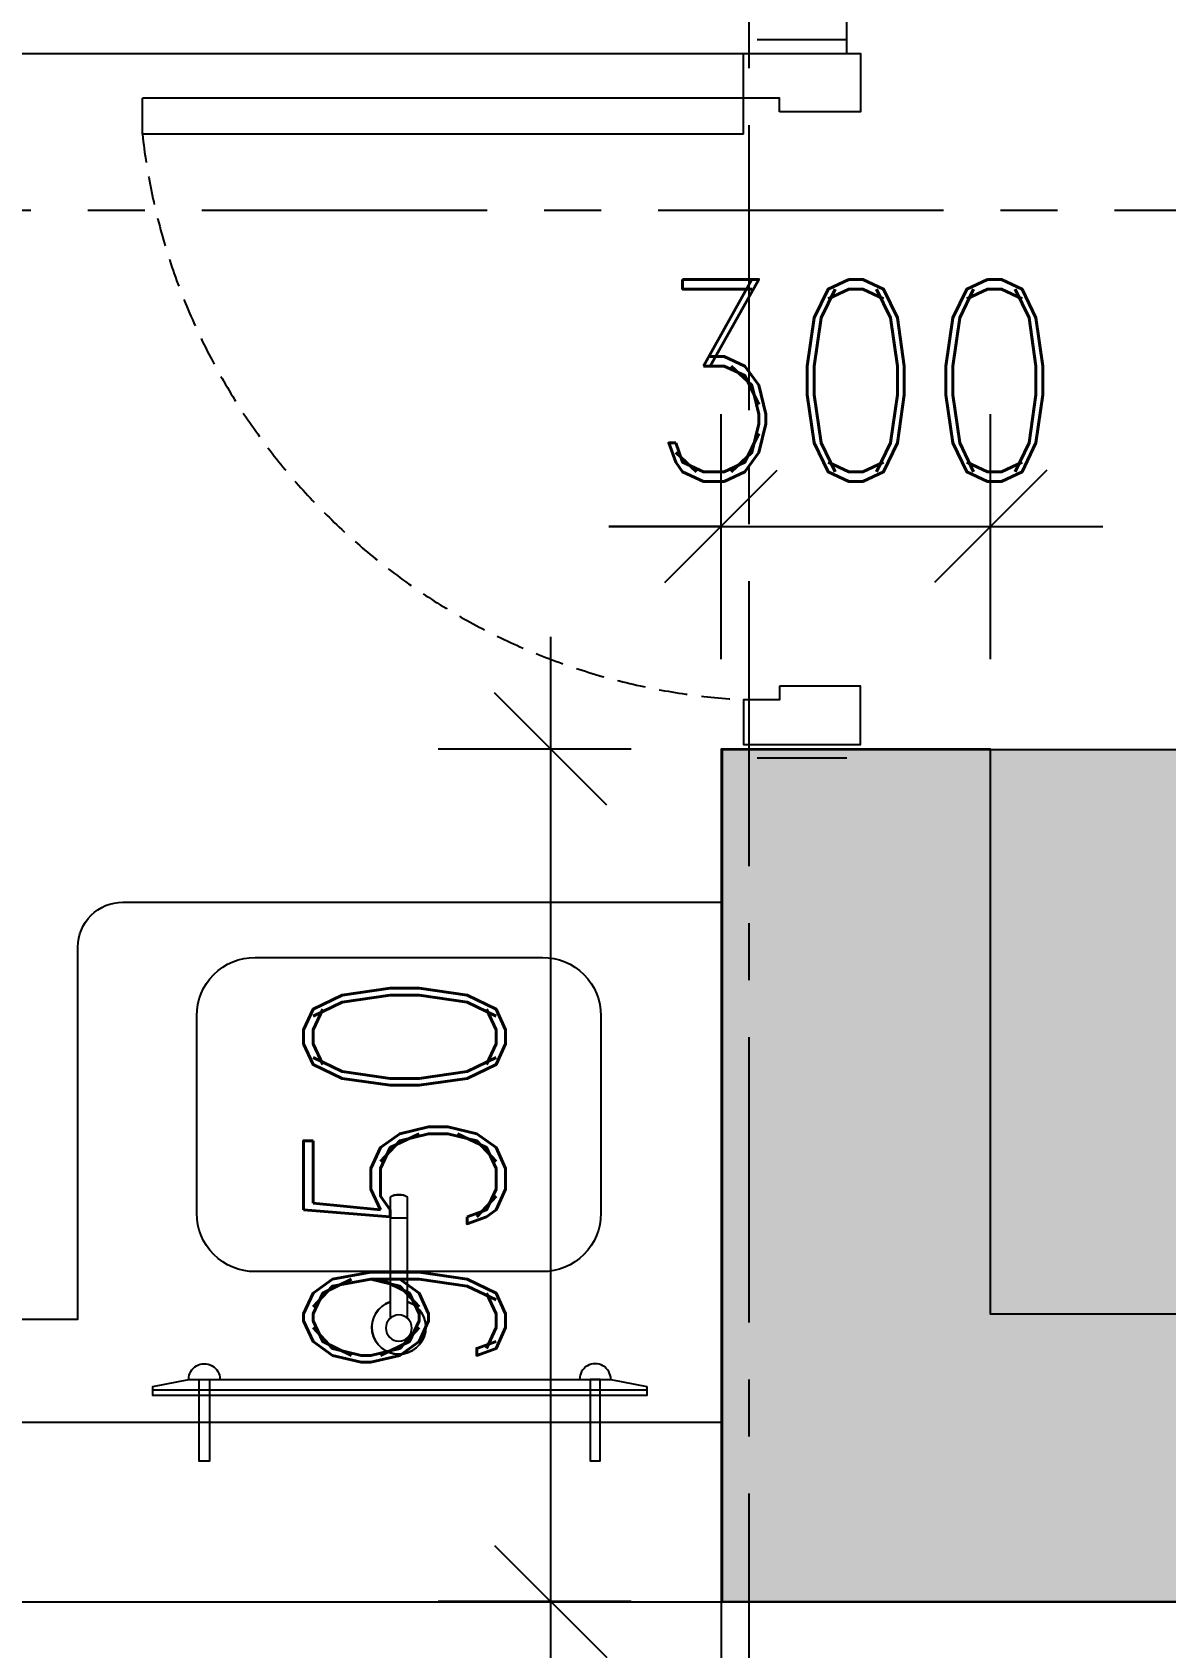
# Model space of a CAD drawing. Header units: millimetres. Extents: x 2061841 to 105821645, y -77612 to 48520811.
# Drawn here: x 105426919 to 105428181, y 48479324 to 48481124 of the extents above; entities that cross this region are included whole.
import ezdxf

# ---------------------------------------------------------------- set-up
doc = ezdxf.new("R2010")
doc.units = ezdxf.units.MM
doc.header["$LTSCALE"] = 10
doc.header["$MEASUREMENT"] = 0
doc.linetypes.add('xa_type A_Seventh floor plan$0$HIDDEN2', pattern=[4.7625, 3.175, -1.5875])
doc.linetypes.add('XR_type A_TYP_GRID$0$CENTER', pattern=[50.8, 31.75, -6.35, 6.35, -6.35])
for name, color, linetype in [('AS-COLS', 2, 'Continuous'), ('S-OPENING', 6, 'Continuous'), ('xa_type A_Seventh floor plan$0$A-DOOR', 6, 'Continuous'), ('xa_type A_Seventh floor plan$0$A-ELEV-HIDN', 54, 'xa_type A_Seventh floor plan$0$HIDDEN2'), ('xa_type A_Seventh floor plan$0$A-WALL', 3, 'Continuous'), ('xa_type A_Seventh floor plan$0$AP-SANR-FIXT', 74, 'Continuous'), ('xa_type A_Seventh floor plan$0$xb_type d_second fl_typ_fl$0$A-DOOR', 8, 'Continuous'), ('xa_type A_Seventh floor plan$0$xb_type d_second fl_typ_fl$0$A-WALL', 8, 'Continuous'), ('xa_type A_Seventh floor plan$0$xr_TDT02_Toilet_01_settingout$0$A-ELEV-FINE', 8, 'Continuous'), ('xa_type A_Seventh floor plan$0$xr_TDT02_Toilet_01_settingout$0$A-FLOR-LEVL', 200, 'Continuous'), ('XR_type A_TYP_COL$0$AS-COLS', 2, 'Continuous'), ('XR_type A_TYP_COL$0$AS-COLS-PATT', 253, 'Continuous'), ('XR_type A_TYP_GRID$0$AS-GRID', 24, 'XR_type A_TYP_GRID$0$CENTER')]:
    doc.layers.add(name, color=color, linetype=linetype)
doc.layers.add('S-STRCOL HATCH', color=33, linetype='Continuous', lineweight=9)
doc.styles.add('200', font='romand.shx', dxfattribs={"width": 0.8, "height": 225})
doc.dimstyles.new('GR1', dxfattribs={"dimtxt": 225, "dimasz": 125, "dimexe": 125, "dimexo": 100, "dimgap": 50, "dimtad": 1, "dimdec": 0, "dimzin": 3, "dimdsep": 46, "dimtxsty": '200', "dimblk1": 'OBLIQUE', "dimblk2": 'OBLIQUE', "dimsah": 1, "dimcen": 0.0625, "dimdle": 125, "dimclrd": 3, "dimclre": 3, "dimclrt": 2, "dimadec": 0, "dimazin": 0, "dimtfac": 1, "dimtdec": 0, "dimtix": 1, "dimtmove": 0, "dimatfit": 3, "dimfxl": 1, "dimtolj": 1, "dimtzin": 0, "dimarcsym": 0})

# ---------------------------------------------------------------- blocks, each defined once
blk = doc.blocks.new('xa_type A_Seventh floor plan$0$xb_type d_second fl_typ_fl$0$Door frame 100wall')
blk.add_lwpolyline([(-80, 75), (-65, 75), (-65, 115), (-15, 115), (-15, -15), (-80, -15)], close=True)
at = {"layer": 'xa_type A_Seventh floor plan$0$xb_type d_second fl_typ_fl$0$A-WALL'}
blk.add_line((0, 0), (0, 100), dxfattribs=at)
blk = doc.blocks.new('xa_type A_Seventh floor plan$0$xb_type d_second fl_typ_fl$0$toilet door')
at = {"layer": 'xa_type A_Seventh floor plan$0$A-ELEV-HIDN'}
blk.add_arc((-1763.3, 7052.9), 711.1, 96.4703, 177.0071, dxfattribs=at)
at = {"layer": 'xa_type A_Seventh floor plan$0$xb_type d_second fl_typ_fl$0$A-DOOR'}
for p, q in [((-1843.4, 7090), (-1843.4, 7759.4)), ((-1843.4, 7759.4), (-1803.4, 7759.4)), ((-1803.4, 7090), (-1803.4, 7759.4)), ((-1843.4, 7090), (-1803.4, 7090))]:
    blk.add_line(p, q, dxfattribs=at)
at = {"layer": 'xa_type A_Seventh floor plan$0$xb_type d_second fl_typ_fl$0$A-DOOR', "xscale": -1}
blk.add_blockref('xa_type A_Seventh floor plan$0$xb_type d_second fl_typ_fl$0$Door frame 100wall', (-2538.4, 6975), dxfattribs=at)
at = {"layer": 'xa_type A_Seventh floor plan$0$xb_type d_second fl_typ_fl$0$A-DOOR'}
blk.add_blockref('xa_type A_Seventh floor plan$0$xb_type d_second fl_typ_fl$0$Door frame 100wall', (-1738.4, 6975), dxfattribs=at)
blk = doc.blocks.new('xa_type A_Seventh floor plan$0$xr_TDT02_Toilet_01_settingout$0$BASIN 600')
at = {"layer": 'xa_type A_Seventh floor plan$0$AP-SANR-FIXT', "ltscale": 0.2}
for p, q in [((28918.9, 6319.8), (29054.1, 6319.8)), ((28942.3, 6300.2), (28942.3, 6319.8)), ((29054.1, 6300.2), (28918.9, 6300.2))]:
    blk.add_line(p, q, dxfattribs=at)
at = {"layer": 'xa_type A_Seventh floor plan$0$AP-SANR-FIXT'}
for points in [[(29130, 6034), (29140, 6034), (29140, 6584), (29130, 6584), (29122, 6544), (29122, 6074), (29130, 6034)], [(29134, 6034), (29134, 6584)]]:
    blk.add_lwpolyline(points, dxfattribs=at)
at = {"layer": 'xa_type A_Seventh floor plan$0$AP-SANR-FIXT', "ltscale": 0.2}
blk.add_lwpolyline([(29002, 6319.8), (29002, 6470, 0.414214), (28937, 6535), (28717, 6535, 0.414214), (28652, 6470), (28652, 6150, 0.414214), (28717, 6085), (28937, 6085, 0.414214), (29002, 6150), (29002, 6300.2)], format="xyb", dxfattribs=at)
at = {"layer": 'xa_type A_Seventh floor plan$0$AP-SANR-FIXT'}
for points in [[(29002, 6300.2), (29002, 6470, 0.414214), (28937, 6535), (28717, 6535, 0.414214), (28652, 6470), (28652, 6150, 0.414214), (28717, 6085), (28937, 6085, 0.414214), (29002, 6150), (29002, 6300.2)], [(29122, 6544, -43.793788), (29122, 6544, 1.000509), (29122, 6509.2, -0.95535)], [(29122, 6074, 43.793788), (29122, 6074, -1.000509), (29122, 6108.8, 0.95535)]]:
    blk.add_lwpolyline(points, format="xyb", dxfattribs=at)
at = {"layer": 'xa_type A_Seventh floor plan$0$AP-SANR-FIXT', "elevation": 0}
for points in [[(29122, 6532.2), (29122, 6520.9), (29213, 6520.9), (29213, 6532.2)], [(29122, 6085.8), (29122, 6097.1), (29212.9, 6097.1), (29212.9, 6085.8)]]:
    blk.add_lwpolyline(points, close=True, dxfattribs=at)
at = {"layer": 'xa_type A_Seventh floor plan$0$AP-SANR-FIXT'}
blk.add_lwpolyline([(28918.9, 6319.8), (29035.6, 6319.8, -5.974225), (29035.6, 6300.2), (28918.9, 6300.2, -0.260855)], format="xyb", close=True, dxfattribs=at)
blk.add_circle((29064.8, 6310), 14.5, dxfattribs=at)
at = {"layer": 'xa_type A_Seventh floor plan$0$AP-SANR-FIXT', "ltscale": 0.2}
for centre, radius, start, end in [((29064, 6310), 30, 198.9249, 161.0751), ((28936.3, 6310), 20, 150.7599, 209.2401)]:
    blk.add_arc(centre, radius, start, end, dxfattribs=at)
blk = doc.blocks.new('_Oblique')
at = {"color": 0, "linetype": 'ByBlock', "lineweight": -2}
blk.add_line((-0.5, -0.5), (0.5, 0.5), dxfattribs=at)
blk = doc.blocks.new('*D454')
at = {"layer": 'AS-COLS', "color": 3, "lineweight": -2, "transparency": 16777216}
for p, q in [((4733.6, 1535.5), (4733.6, 1808.6)), ((5033.6, 1535.5), (5033.6, 1808.6)), ((4608.6, 1683.6), (5158.6, 1683.6)), ((4733.6, 1683.6), (4608.6, 1683.6)), ((5033.6, 1683.6), (5158.6, 1683.6))]:
    blk.add_line(p, q, dxfattribs=at)
at = {"layer": 'Defpoints', "color": 0, "transparency": 16777216}
for p in [(5033.6, 1683.6), (4733.6, 1435.5), (5033.6, 1435.5)]:
    blk.add_point(p, dxfattribs=at)
at = {"layer": 'AS-COLS', "color": 3, "linetype": 'ByBlock', "lineweight": -2, "transparency": 16777216, "xscale": 125, "yscale": 125, "zscale": 125}
blk.add_blockref('_Oblique', (4733.6, 1683.6), dxfattribs=at)
at = {"layer": 'AS-COLS', "color": 3, "linetype": 'ByBlock', "lineweight": -2, "transparency": 16777216, "xscale": 125, "yscale": 125, "zscale": 125, "rotation": 180}
blk.add_blockref('_Oblique', (5033.6, 1683.6), dxfattribs=at)
at = {"layer": 'AS-COLS', "color": 2, "transparency": 16777216, "insert": (4883.6, 1846.1), "char_height": 225, "attachment_point": 5, "style": '200'}
blk.add_mtext('\\A1;300', dxfattribs=at)
blk = doc.blocks.new('*D455')
at = {"layer": 'AS-COLS', "color": 3, "lineweight": -2, "transparency": 16777216}
for p, q in [((4543.7, 1560.5), (4543.7, 360.9)), ((4633.6, 1435.5), (4418.7, 1435.5)), ((4633.6, 485.9), (4418.7, 485.9))]:
    blk.add_line(p, q, dxfattribs=at)
at = {"layer": 'Defpoints', "color": 0, "transparency": 16777216}
for p in [(4733.6, 1435.5), (4543.7, 485.9), (4733.6, 485.9)]:
    blk.add_point(p, dxfattribs=at)
at = {"layer": 'AS-COLS', "color": 3, "linetype": 'ByBlock', "lineweight": -2, "transparency": 16777216, "xscale": 125, "yscale": 125, "zscale": 125}
for p, rotation in [((4543.7, 1435.5), 90), ((4543.7, 485.9), 270)]:
    blk.add_blockref('_Oblique', p, dxfattribs=dict(at, rotation=rotation))
at = {"layer": 'AS-COLS', "color": 2, "transparency": 16777216, "insert": (4381.2, 960.7), "char_height": 225, "attachment_point": 5, "rotation": 90, "style": '200'}
blk.add_mtext('\\A1;950', dxfattribs=at)
blk = doc.blocks.new('*D457')
at = {"layer": 'AS-COLS', "color": 3, "lineweight": -2, "transparency": 16777216}
for p, q in [((4733.6, 517.6), (4733.6, 12.1)), ((6523.6, 385.9), (6523.6, 12.1)), ((6648.6, 137.1), (4608.6, 137.1))]:
    blk.add_line(p, q, dxfattribs=at)
at = {"layer": 'Defpoints', "color": 0, "transparency": 16777216}
for p in [(4733.6, 617.6), (6523.6, 485.9), (4733.6, 137.1)]:
    blk.add_point(p, dxfattribs=at)
at = {"layer": 'AS-COLS', "color": 3, "linetype": 'ByBlock', "lineweight": -2, "transparency": 16777216, "xscale": 125, "yscale": 125, "zscale": 125, "rotation": 180}
blk.add_blockref('_Oblique', (4733.6, 137.1), dxfattribs=at)
at = {"layer": 'AS-COLS', "color": 3, "linetype": 'ByBlock', "lineweight": -2, "transparency": 16777216, "xscale": 125, "yscale": 125, "zscale": 125}
blk.add_blockref('_Oblique', (6523.6, 137.1), dxfattribs=at)
at = {"layer": 'AS-COLS', "color": 2, "transparency": 16777216, "insert": (5628.6, 299.6), "char_height": 225, "attachment_point": 5, "style": '200'}
blk.add_mtext('\\A1;1790', dxfattribs=at)
blk = doc.blocks.new('G$CDE8A9FAD')
at = {"layer": 'S-STRCOL HATCH'}
h = blk.add_hatch(color=256, dxfattribs=at)
h.dxf.hatch_style = 1
h.paths.add_polyline_path([(4733.6, 485.9), (6519, 485.9), (6519, 805.9), (5033.6, 805.9), (5033.6, 1435.5), (4733.6, 1435.5), (4733.6, 485.9)])
at = {"layer": 'AS-COLS', "color": 1, "elevation": 0}
blk.add_lwpolyline([(4733.6, 485.9), (6519, 485.9), (6519, 805.9), (5033.6, 805.9), (5033.6, 1435.5), (4733.6, 1435.5), (4733.6, 485.9)], dxfattribs=at)
at = {"layer": 'AS-COLS', "color": 6}
for base, p1, p2, picture, middle in [((5033.6, 1683.6), (4733.6, 1435.5), (5033.6, 1435.5), '*D454', (4883.6, 1846.1)), ((4733.6, 137.1), (6523.6, 485.9), (4733.6, 617.6), '*D457', (5628.6, 299.6))]:
    dim = blk.add_linear_dim(base=base, p1=p1, p2=p2, dimstyle='GR1', dxfattribs=at)
    dim.commit()
    dim.dimension.update_dxf_attribs({"geometry": picture, "text_midpoint": middle})
dim = blk.add_linear_dim(base=(4543.7, 485.9), p1=(4733.6, 1435.5), p2=(4733.6, 485.9), angle=90, dimstyle='GR1', dxfattribs=at)
dim.commit()
dim.dimension.update_dxf_attribs({"geometry": '*D455', "text_midpoint": (4381.2, 960.7)})
blk = doc.blocks.new('TOWER-A TYPICAL FLOOR FRAMING PLAN N')
at = {"layer": 'XR_type A_TYP_COL$0$AS-COLS-PATT'}
h = blk.add_hatch(color=256, dxfattribs=at)
h.dxf.hatch_style = 1
h.paths.add_polyline_path([(102664687.5, 48578339.7), (102665237.5, 48578339.7), (102665237.5, 48577389.7), (102664687.5, 48577389.7)])
at = {"layer": 'xa_type A_Seventh floor plan$0$A-WALL', "elevation": 0}
for points in [[(102664826, 48579115.1), (102664826, 48579115.1), (102664826, 48580739.7)], [(102662276, 48578341.2), (102662276, 48579115.1), (102664826, 48579115.1)], [(102664685.8, 48577590.1), (102662276, 48577590.1), (102662276, 48577691.2), (102662076, 48577691.2), (102662076, 48577390.1), (102664685.8, 48577390.1)]]:
    blk.add_lwpolyline(points, dxfattribs=at)
at = {"layer": 'xa_type A_Seventh floor plan$0$xr_TDT02_Toilet_01_settingout$0$A-FLOR-LEVL', "elevation": 0}
blk.add_lwpolyline([(102663085.8, 48577705.1), (102663969.8, 48577705.1), (102663969.8, 48578119.6, -0.414214), (102664019.8, 48578169.6), (102664685.8, 48578169.6)], format="xyb", dxfattribs=at)
at = {"layer": 'XR_type A_TYP_COL$0$AS-COLS', "elevation": 0}
blk.add_lwpolyline([(102664687.5, 48578339.7), (102665237.5, 48578339.7), (102665237.5, 48577389.7), (102664687.5, 48577389.7)], close=True, dxfattribs=at)
at = {"layer": 'XR_type A_TYP_GRID$0$AS-GRID'}
for p, q in [((102664716.6, 48610531), (102664716.6, 48574150.4)), ((102691349.4, 48578940.1), (102655331.9, 48578940.1))]:
    blk.add_line(p, q, dxfattribs=at)
at = {"layer": 'AS-COLS', "color": 6}
blk.add_blockref('G$CDE8A9FAD', (102659952.3, 48576904.6), dxfattribs=at)
at = {"layer": 'xa_type A_Seventh floor plan$0$A-DOOR', "rotation": 90}
blk.add_blockref('xa_type A_Seventh floor plan$0$xb_type d_second fl_typ_fl$0$toilet door', (102671801, 48580868.5), dxfattribs=at)
at = {"layer": 'xa_type A_Seventh floor plan$0$xr_TDT02_Toilet_01_settingout$0$A-ELEV-FINE', "xscale": -1, "rotation": 89.99999999999994}
blk.add_blockref('xa_type A_Seventh floor plan$0$xr_TDT02_Toilet_01_settingout$0$BASIN 600', (102670637.1, 48606760), dxfattribs=at)

msp = doc.modelspace()

# ---------------------------------------------------------------- block references
at = {"layer": 'S-OPENING'}
msp.add_blockref('TOWER-A TYPICAL FLOOR FRAMING PLAN N', (2763000.3, -98014.7), dxfattribs=at)

doc.saveas('drawing.dxf')
